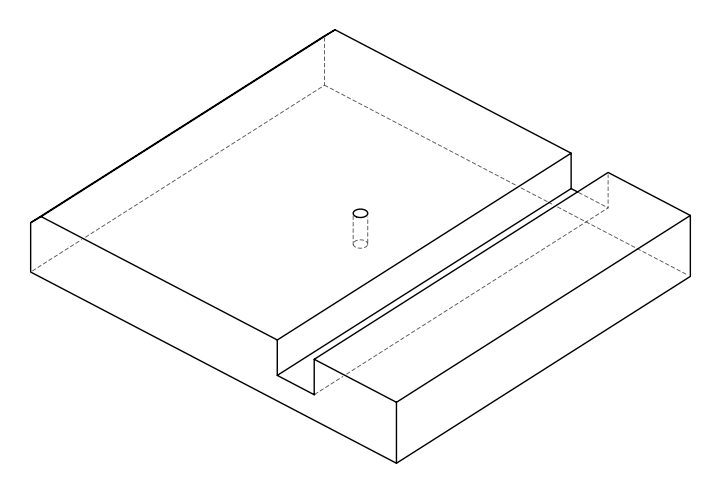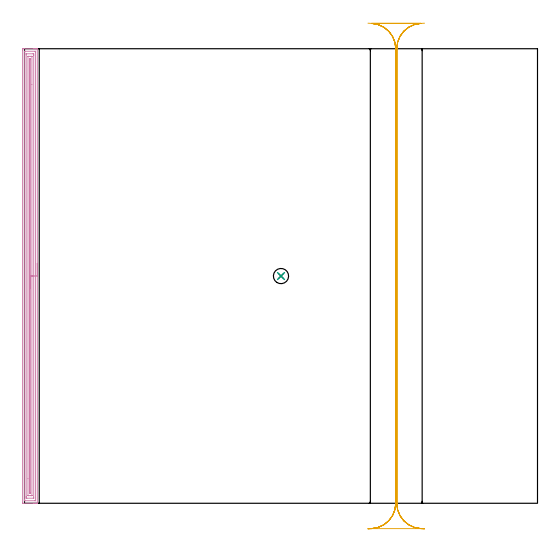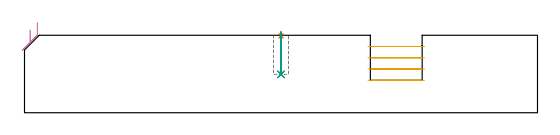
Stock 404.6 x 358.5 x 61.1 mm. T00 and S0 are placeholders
(PLAN: 5 operations, 4 tool changes, 22 min)
(1 SPOT_DRILL | STEP1POCKET | NXT0321_9005460120000 | 0.03 min | 1 mm3)
(2 DRILL_BLIND_HOLE_INTO_CENTER | STEP1POCKET | NXT0301_049 | 0.13 min | 1414 mm3)
(3 DRILL_TO_ENLARGE_BLIND_HOLE | STEP1POCKET | UGT0301_373 | 0.13 min | 2056 mm3)
(4 AREA_MILL | FG_CHAMFER_SURFACE | UGT0205_001 | 14.51 min | 24122 mm3)
(5 MILL_RECTANGULAR_SLOT | SLOT_RECTANGULAR | UGT0201_019 | Follow Part, ap 10, ae 75% | 7.18 min | 519328 mm3)
(TOOL NXT0321_9005460120000 | NC Spot Drill, 142deg, 12mm, Carbide, Uncoated | D12 PA142 FL30 Z2)
(TOOL NXT0301_049 | Carbide Drill 7.8mm [860.1-0780-039A1-MM 2214] | D7.8 PA140 FL53 Z2)
(TOOL UGT0301_373 | Twist Drill Flat Bottom 12 mm | D12 PA180 FL101 Z2)
(TOOL UGT0205_001 | Chamfer Mill 20 x 3 x 45 deg. | D20 FL50 Z2)
(TOOL UGT0201_019 | End mill 40 mm | D40 FL63 Z6)
(OP 1 SPOT_DRILL)
G17 G21 G94 G90
T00 M6
G54
G17 G0 G90 X202.3 Y179.2 S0 M3
G43 Z71.1 H0
G94 G81 G98 Z60.579 F250. R64.1
G80
M5
M2
(OP 2 DRILL_BLIND_HOLE_INTO_CENTER)
G17 G21 G94 G90
T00 M6
G54
G17 G0 G90 X202.3 Y179.2 S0 M3
G43 Z71.1 H1
G94 G81 G98 Z30.3 F250. R63.1
G80
M5
M2
(OP 3 DRILL_TO_ENLARGE_BLIND_HOLE)
G17 G21 G94 G90
T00 M6
G54
G17 G0 G90 X202.3 Y179.2 S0 M3
G43 Z71.1 H0
G94 G73 G98 Z30.3 F250. Q10.267 R63.1
G80
M5
M2
(OP 4 AREA_MILL)
G17 G21 G94 G90
T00 M6
G54
G17 G0 G90 X10.1 Y189.25 S1061 M3
G43 Z71.1 H0
G94 G1 Y189.212 Z70.228 F250.
Y189.098 Z69.363
Y188.909 Z68.512
Y188.647 Z67.68
Y188.313 Z66.874
Y187.91 Z66.1
Y187.441 Z65.364
Y186.91 Z64.672
Y186.321 Z64.029
Y185.678 Z63.439
Y184.986 Z62.908
Y184.25 Z62.44
Y183.476 Z62.037
Y182.67 Z61.703
Y181.838 Z61.441
Y180.986 Z61.252
Y180.122 Z61.138
Y179.25 Z61.1
Y0.169
X10.097 Y0.009 Z61.088
X10.081 Y0.007 Z61.073
X9.727 Y0. Z60.726
X9.391 Z60.391
X8.722 Z59.717
X7.503 Z58.5
X6.953 Z57.948
X-1.282 Y0.001 Z49.715
X-1.492 Y0.01 Z49.506
X-1.499 Y0.22 Z49.499
Y0.248
X-1.5 Y357.489 Z49.5
X-1.499 Y357.884 Z49.501
X-1.495 Y358.377 Z49.503
X-1.491 Y358.491 Z49.506
X-1.007 Y358.496 Z49.991
X-0.397 Y358.5 Z50.6
X6.953 Z57.948
X7.503 Z58.5
X7.838 Z58.834
X8.388 Z59.384
X8.722 Z59.717
X9.391 Z60.391
X9.727 Z60.727
X10.081 Y358.493 Z61.073
X10.097 Y358.491 Z61.088
X10.1 Y358.331 Z61.1
Y179.25
X8.686 Z59.686
Y2.188
X8.685 Y2.081 Z59.685
X8.682 Y2.028 Z59.682
X8.68 Y2.01 Z59.68
X8.633 Y2.007 Z59.633
X8.235 Y2.001 Z59.235
X0.275 Z51.275
X0.036 Y2.005 Z51.036
X-0.073 Y2.01 Z50.927
X-0.085 Y2.364 Z50.915
Y2.402
X-0.086 Y356.312 Z50.914
X-0.085 Y356.419 Z50.915
X-0.082 Y356.472 Z50.918
X-0.08 Y356.49 Z50.92
X-0.033 Y356.493 Z50.967
X0.365 Y356.499 Z51.365
X8.325 Z59.325
X8.564 Y356.495 Z59.564
X8.673 Y356.49 Z59.673
X8.685 Y356.136 Z59.685
Y356.098
X8.686 Y179.25 Z59.686
X7.271 Z58.271
Y4.76
X7.269 Y4.188 Z58.269
X7.266 Y4.029 Z58.266
X7.265 Y4.015 Z58.265
X7.25 Y4.01 Z58.25
X7.202 Y4.004 Z58.202
X7.139 Y4.001 Z58.139
X1.833 Y4. Z52.833
X1.647 Y4.002 Z52.647
X1.46 Y4.006 Z52.46
X1.342 Y4.01 Z52.342
X1.335 Y4.082 Z52.335
X1.333 Y4.188 Z52.333
X1.33 Y4.508 Z52.33
X1.329 Y5.081 Z52.329
X1.328 Y5.403 Z52.328
X1.329 Y353.74 Z52.329
X1.331 Y354.312 Z52.331
X1.334 Y354.471 Z52.334
X1.335 Y354.485 Z52.335
X1.35 Y354.49 Z52.35
X1.398 Y354.496 Z52.398
X1.461 Y354.499 Z52.461
X6.767 Y354.5 Z57.767
X6.953 Y354.498 Z57.953
X7.14 Y354.494 Z58.14
X7.258 Y354.49 Z58.258
X7.264 Y354.418 Z58.264
X7.267 Y354.312 Z58.267
X7.27 Y353.992 Z58.27
X7.271 Y353.419 Z58.271
Y353.097
Y179.25
X5.857 Z56.857
Y6.189
X5.855 Y6.091 Z56.855
X5.852 Y6.033 Z56.852
X5.849 Y6.01 Z56.849
X5.828 Y6.008 Z56.828
X5.614 Y6.003 Z56.614
X5.184 Y6. Z56.184
X3.39 Z54.39
X2.98 Y6.002 Z53.98
X2.775 Y6.007 Z53.775
X2.754 Y6.01 Z53.754
X2.749 Y6.021 Z53.749
X2.745 Y6.059 Z53.745
X2.744 Y6.114 Z53.744
X2.743 Y19.372 Z53.743
Y352.311
X2.745 Y352.409 Z53.745
X2.748 Y352.467 Z53.748
X2.751 Y352.49 Z53.751
X2.772 Y352.492 Z53.772
X2.986 Y352.497 Z53.986
X3.416 Y352.5 Z54.416
X5.21 Z56.21
X5.62 Y352.498 Z56.62
X5.825 Y352.493 Z56.825
X5.846 Y352.49 Z56.846
X5.851 Y352.478 Z56.851
X5.855 Y352.441 Z56.855
X5.856 Y352.386 Z56.856
X5.857 Y330.272 Z56.857
Y179.25
X4.443 Z55.443
X4.442 Y8.365 Z55.442
X4.438 Y8.077 Z55.438
X4.435 Y8.009 Z55.435
X4.421 Y8.005 Z55.421
X4.381 Y8.001 Z55.381
X4.3 Y8. Z55.3
X4.208 Y8.001 Z55.208
X4.181 Y8.004 Z55.181
X4.171 Y8.009 Z55.171
X4.164 Y8.03 Z55.164
X4.16 Y8.22 Z55.16
X4.157 Y8.509 Z55.157
Y8.654
X4.158 Y350.135 Z55.158
X4.162 Y350.423 Z55.162
X4.165 Y350.491 Z55.165
X4.179 Y350.495 Z55.179
X4.219 Y350.498 Z55.219
X4.3 Y350.5 Z55.3
X4.393 Y350.499 Z55.393
X4.419 Y350.496 Z55.419
X4.429 Y350.491 Z55.429
X4.436 Y350.47 Z55.436
X4.44 Y350.279 Z55.44
X4.443 Y349.99 Z55.443
Y349.846
Y179.25
Y178.378 Z55.481
Y177.513 Z55.595
Y176.662 Z55.784
Y175.83 Z56.046
Y175.024 Z56.38
Y174.25 Z56.783
Y173.514 Z57.252
Y172.822 Z57.783
Y172.179 Z58.372
Y171.59 Z59.015
Y171.058 Z59.707
Y170.59 Z60.443
Y170.187 Z61.217
Y169.853 Z62.023
Y169.591 Z62.855
Y169.402 Z63.707
Y169.288 Z64.571
Y169.25 Z65.443
G0 Z71.1
M5
M2
(OP 5 MILL_RECTANGULAR_SLOT)
G17 G21 G94 G90
T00 M6
G54
G17 G0 G90 X270.9 Y378.634 S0 M3
G43 Z71.1 H0
Z52.225
G94 G1 X273.895 Y378.47 F250.
G2 X292.8 Y358.5 R20. F500.
G1 Y0.
G2 X273.432 Y-19.99 R20.
G1 X312.968
G2 X293.6 Y0. R20.
G1 Y358.5
G2 X312.505 Y378.47 R20.
G1 X315.5 Y378.634 F250.
G0 Z71.1
Y-20.134
Z43.35
G1 X312.505 Y-19.97
G2 X293.6 Y0. R20. F500.
G1 Y358.5
G2 X312.505 Y378.47 R20.
G1 Y378.5
X273.895
Y378.47
G2 X292.8 Y358.5 R20.
G1 Y0.
G2 X273.895 Y-19.97 R20.
G1 X270.9 Y-20.134 F250.
G0 X315.5 Z34.475
G1 X312.505 Y-19.97
G2 X293.6 Y0. R20. F500.
G1 Y358.5
G2 X312.505 Y378.47 R20.
G1 Y378.5
X273.895
Y378.47
G2 X292.8 Y358.5 R20.
G1 Y0.
G2 X273.895 Y-19.97 R20.
G1 X270.9 Y-20.134 F250.
G0 X315.5 Z25.6
G1 X312.505 Y-19.97
G2 X293.6 Y0. R20. F500.
G1 Y358.5
G2 X312.505 Y378.47 R20.
G1 Y378.5
X273.895
Y378.47
G2 X292.8 Y358.5 R20.
G1 Y0.
G2 X273.895 Y-19.97 R20.
G1 X270.9 Y-20.134 F250.
G0 Z71.1
M5
M2
